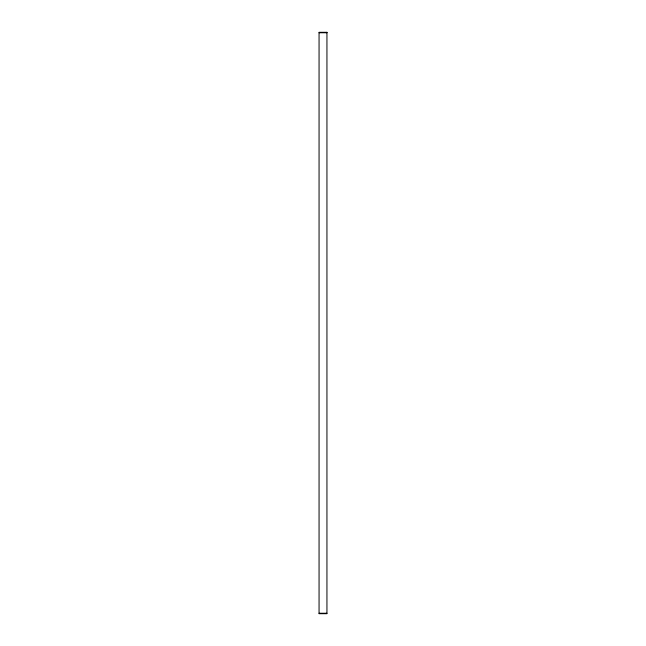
<?xml version="1.0" encoding="UTF-8"?>
<svg xmlns="http://www.w3.org/2000/svg" width="646" height="646" viewBox="0 0 646 646"><rect width="100%" height="100%" fill="white"/><g stroke="black" fill="none" stroke-linecap="round" stroke-linejoin="round"><path stroke-width="0.97" d="M319.059 32.752L326.941 32.752M319.059 613.248L326.941 613.248M326.941 32.3L319.059 32.3L319.059 613.7L326.941 613.7L326.941 32.3"/></g></svg>
